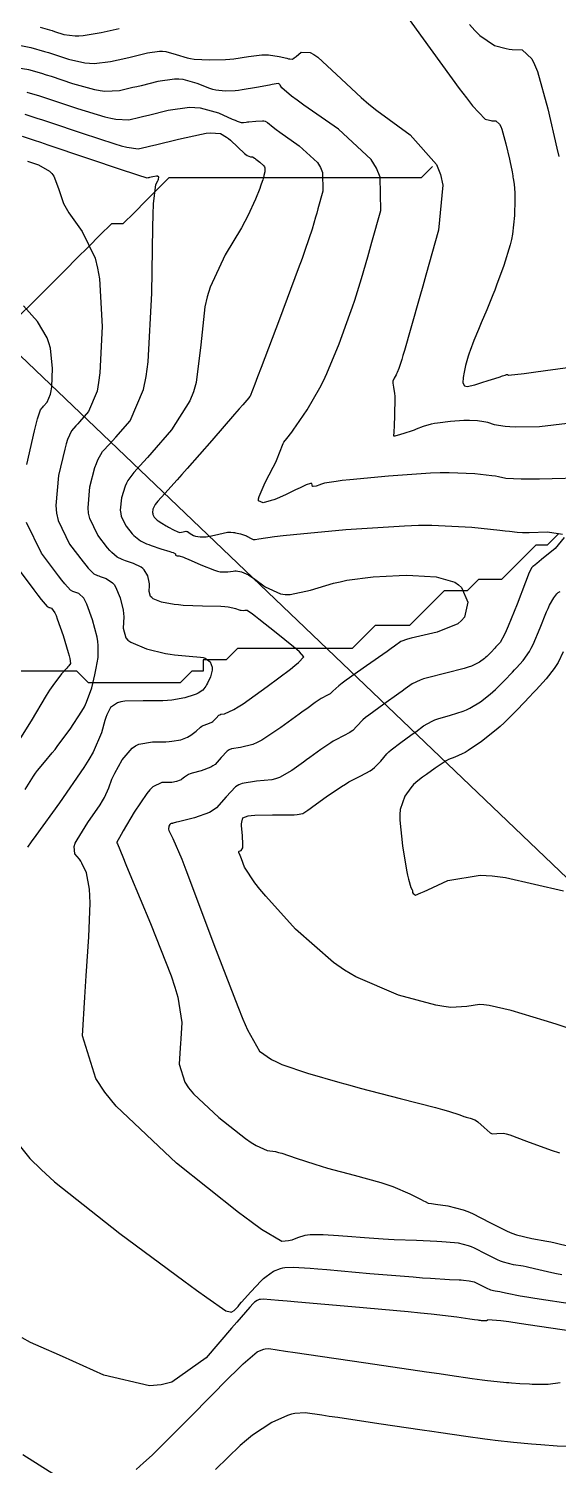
# Model space of a CAD drawing. Header units: metres. Extents: x 837475 to 838479, y 1189012 to 1191015.
# Drawn here: x 837900.8 to 837946.9, y 1190326.8 to 1190452 of the extents above; entities that cross this region are included whole.
import ezdxf

# ---------------------------------------------------------------- set-up
doc = ezdxf.new("R2010")
doc.units = ezdxf.units.M
doc.header["$LTSCALE"] = 0.3
for name, color, linetype in [('CORREDORVIA', 70, 'Continuous'), ('COTAS 10', 1, 'Continuous'), ('COTAS INT', 252, 'Continuous'), ('DRENAJE', 5, 'Continuous')]:
    doc.layers.add(name, color=color, linetype=linetype)

msp = doc.modelspace()

# ---------------------------------------------------------------- linework, layer by layer
at = {"layer": 'CORREDORVIA'}
msp.add_lwpolyline([(837910.67578, 1191000.96488), (838157.033, 1190996.193), (838237.174, 1190821.339), (838237.001, 1190602.875), (838240.0305, 1190437.1985), (838223.5365, 1190366.2715), (838212.196, 1190288.9195), (838227.642, 1189916.876), (838080.482, 1189451.8445), (837860.4834, 1189307.12351), (837593.19071, 1189234.39948), (837744.4868, 1189686.6093), (837750.277, 1189933.973), (837710.4905, 1190057.959), (837731.595, 1190134.414), (837885.383, 1190229.429), (837983.18356, 1190344.11971), (837817.55386, 1190502.18733), (837798.03286, 1190660.16958), (837963.57418, 1190795.98182)], close=True, dxfattribs=at)
at = {"layer": 'COTAS 10'}
for points in [[(837899.947, 1190450.577), (837900.957, 1190450.376), (837902.134, 1190450.036), (837902.484, 1190449.929), (837902.843, 1190449.816), (837904.228, 1190449.362), (837905.673, 1190449.03), (837906.07, 1190448.994), (837906.467, 1190448.983), (837907.891, 1190449.142), (837909.248, 1190449.453), (837909.602, 1190449.536), (837909.947, 1190449.618), (837911.115, 1190449.903), (837912.17, 1190450.052), (837912.444, 1190450.048), (837912.711, 1190450.025), (837913.607, 1190449.775), (837914.566, 1190449.47), (837914.873, 1190449.412), (837915.197, 1190449.364), (837916.515, 1190449.284), (837917.912, 1190449.325), (837918.286, 1190449.353), (837918.654, 1190449.388), (837919.936, 1190449.577), (837921.099, 1190449.723), (837921.393, 1190449.733), (837921.674, 1190449.728), (837922.586, 1190449.599), (837923.269, 1190449.428), (837923.406, 1190449.397), (837923.521, 1190449.374), (837923.747, 1190449.352), (837923.914, 1190449.461), (837923.991, 1190449.521), (837924.082, 1190449.595), (837924.52, 1190449.967), (837925.312, 1190449.947), (837925.625, 1190449.773), (837925.979, 1190449.526), (837927.597, 1190448.024), (837929.729, 1190446.012), (837930.407, 1190445.442), (837931.122, 1190444.868), (837934.022, 1190442.749), (837936.315, 1190440.169), (837936.648, 1190439.304), (837936.85, 1190438.373), (837936.487, 1190434.467), (837935.377, 1190430.522), (837935.107, 1190429.566), (837934.854, 1190428.67), (837934.078, 1190425.928), (837933.51, 1190423.957), (837933.388, 1190423.546), (837933.283, 1190423.194), (837933.031, 1190422.413), (837932.876, 1190422.041), (837932.831, 1190421.947), (837932.785, 1190421.857), (837932.615, 1190421.567), (837932.501, 1190421.286), (837932.49, 1190421.202), (837932.489, 1190421.116), (837932.562, 1190420.783), (837932.658, 1190420.214), (837932.671, 1190419.978), (837932.678, 1190419.709), (837932.656, 1190418.454), (837932.606, 1190417.261), (837932.595, 1190417.03), (837932.586, 1190416.843), (837932.565, 1190416.525), (837932.701, 1190416.541), (837932.792, 1190416.564), (837932.905, 1190416.595), (837933.504, 1190416.773), (837934.215, 1190417.005), (837934.399, 1190417.07), (837934.577, 1190417.134), (837935.175, 1190417.369), (837935.879, 1190417.58), (837936.124, 1190417.63), (837936.391, 1190417.677), (837937.537, 1190417.815), (837938.682, 1190417.895), (837938.948, 1190417.906), (837939.191, 1190417.911), (837939.888, 1190417.885), (837940.447, 1190417.794), (837940.604, 1190417.757), (837940.761, 1190417.716), (837941.338, 1190417.525), (837942.298, 1190417.363), (837942.698, 1190417.339), (837943.155, 1190417.324), (837945.289, 1190417.346), (837947.716, 1190417.637)], [(837900.679, 1190440.466), (837901.612, 1190440.152), (837902.575, 1190439.602), (837902.778, 1190439.392), (837902.954, 1190439.157), (837903.359, 1190438.098), (837903.814, 1190436.776), (837904.021, 1190436.375), (837904.263, 1190435.958), (837905.431, 1190434.327), (837906.549, 1190432.006), (837906.76, 1190431.155), (837906.929, 1190430.213), (837907.181, 1190426.059), (837906.983, 1190422.038), (837906.867, 1190421.18), (837906.725, 1190420.434), (837905.991, 1190418.662), (837905.211, 1190417.766), (837905.04, 1190417.572), (837904.888, 1190417.402), (837904.499, 1190416.98), (837904.165, 1190416.217), (837904.047, 1190415.831), (837903.917, 1190415.369), (837903.359, 1190413.07), (837903.125, 1190410.456), (837903.2, 1190409.795), (837903.336, 1190409.162), (837904.334, 1190407.104), (837905.505, 1190405.565), (837905.75, 1190405.258), (837905.962, 1190405.004), (837906.442, 1190404.52), (837906.766, 1190404.367), (837906.879, 1190404.322), (837907.002, 1190404.277), (837907.53, 1190404.102), (837908.076, 1190403.734), (837908.211, 1190403.567), (837908.338, 1190403.371), (837908.738, 1190402.427), (837908.993, 1190401.336), (837909.029, 1190401.047), (837909.05, 1190400.763), (837909.001, 1190399.788), (837909.225, 1190398.939), (837909.418, 1190398.736), (837909.669, 1190398.546), (837911.046, 1190397.973), (837912.681, 1190397.582), (837913.093, 1190397.506), (837913.487, 1190397.446), (837914.765, 1190397.345), (837915.753, 1190397.262), (837915.965, 1190397.212), (837916.15, 1190397.151), (837916.595, 1190396.831), (837916.76, 1190396.39), (837916.769, 1190396.252), (837916.762, 1190396.107), (837916.604, 1190395.528), (837916.341, 1190394.973), (837916.268, 1190394.843), (837916.195, 1190394.725), (837915.931, 1190394.384), (837915.533, 1190394.114), (837915.376, 1190394.04), (837915.199, 1190393.966), (837914.388, 1190393.7), (837913.254, 1190393.502), (837912.872, 1190393.47), (837912.462, 1190393.448), (837910.736, 1190393.454), (837909.135, 1190393.409), (837908.802, 1190393.355), (837908.518, 1190393.283), (837907.894, 1190392.874), (837907.586, 1190392.212), (837907.502, 1190391.981), (837907.418, 1190391.729), (837907.119, 1190390.646), (837906.377, 1190388.97), (837906.014, 1190388.345), (837905.582, 1190387.65), (837903.453, 1190384.556), (837901.387, 1190381.697), (837900.995, 1190381.149), (837900.68, 1190380.708)], [(837947.352, 1190397.714), (837946.901, 1190396.778), (837946.745, 1190396.522), (837946.576, 1190396.268), (837945.854, 1190395.365), (837944.98, 1190394.41), (837944.715, 1190394.123), (837944.441, 1190393.827), (837943.367, 1190392.679), (837942.193, 1190391.518), (837941.855, 1190391.213), (837941.511, 1190390.916), (837940.223, 1190389.907), (837939.062, 1190389.111), (837938.798, 1190388.95), (837938.559, 1190388.814), (837937.906, 1190388.535), (837937.343, 1190388.319), (837937.161, 1190388.223), (837936.968, 1190388.112), (837936.179, 1190387.578), (837935.425, 1190387.024), (837935.254, 1190386.899), (837935.1, 1190386.787), (837934.679, 1190386.486), (837934.313, 1190386.147), (837934.193, 1190386.011), (837934.065, 1190385.857), (837933.535, 1190385.148), (837933.149, 1190383.978), (837933.112, 1190383.533), (837933.106, 1190383.036), (837933.335, 1190380.804), (837933.708, 1190378.683), (837933.793, 1190378.256), (837933.869, 1190377.898), (837934.077, 1190377.184), (837934.193, 1190376.969), (837934.212, 1190376.925), (837934.225, 1190376.888), (837934.224, 1190376.814), (837934.209, 1190376.773), (837934.213, 1190376.758), (837934.221, 1190376.741), (837934.279, 1190376.665), (837934.36, 1190376.591), (837934.382, 1190376.575), (837934.403, 1190376.561), (837934.48, 1190376.525), (837934.957, 1190376.704), (837935.231, 1190376.824), (837935.566, 1190376.975), (837937.288, 1190377.778), (837940.125, 1190378.252), (837941.163, 1190378.197), (837942.31, 1190378.061), (837947.364, 1190376.893)], [(837898.697, 1190356.29), (837900.855, 1190353.555), (837901.854, 1190352.595), (837903.028, 1190351.548), (837908.721, 1190347.033), (837914.293, 1190342.906), (837915.392, 1190342.103), (837916.297, 1190341.447), (837917.962, 1190340.304), (837918.321, 1190340.194), (837918.404, 1190340.19), (837918.479, 1190340.196), (837918.69, 1190340.313), (837919.011, 1190340.681), (837919.155, 1190340.846), (837919.324, 1190341.038), (837920.134, 1190341.958), (837921.025, 1190342.902), (837921.245, 1190343.109), (837921.453, 1190343.292), (837922.109, 1190343.755), (837922.725, 1190343.996), (837922.908, 1190344.039), (837923.097, 1190344.072), (837923.823, 1190344.104), (837925.31, 1190343.999), (837925.979, 1190343.946), (837926.758, 1190343.882), (837930.502, 1190343.562), (837934.283, 1190343.243), (837935.087, 1190343.18), (837935.785, 1190343.128), (837937.428, 1190343.029), (837938.275, 1190342.995), (837938.471, 1190342.983), (837938.651, 1190342.971), (837939.16, 1190342.917), (837939.578, 1190342.813), (837939.7, 1190342.769), (837939.825, 1190342.717), (837940.767, 1190342.233), (837940.891, 1190342.182), (837941.012, 1190342.138), (837941.428, 1190342.037), (837941.829, 1190341.971), (837941.941, 1190341.948), (837942.053, 1190341.924), (837942.462, 1190341.823), (837943.613, 1190341.609), (837944.193, 1190341.513), (837944.887, 1190341.402), (837948.336, 1190340.871)]]:
    msp.add_lwpolyline(points, dxfattribs=at)
at = {"layer": 'COTAS INT'}
for points in [[(837932.048, 1190455.447), (837935.135, 1190451.138), (837938.281, 1190446.809), (837938.918, 1190445.971), (837939.452, 1190445.29), (837940.536, 1190444.133), (837940.936, 1190444.027), (837941.04, 1190444.008), (837941.141, 1190443.994), (837941.48, 1190443.981), (837941.81, 1190443.684), (837941.905, 1190443.49), (837942.001, 1190443.248), (837942.361, 1190441.971), (837942.669, 1190440.63), (837942.732, 1190440.348), (837942.785, 1190440.103), (837942.897, 1190439.542), (837942.954, 1190439.186), (837942.973, 1190439.071), (837942.992, 1190438.95), (837943.073, 1190438.454), (837943.132, 1190437.709), (837943.138, 1190437.431), (837943.139, 1190437.121), (837943.108, 1190435.745), (837942.929, 1190434.113), (837942.837, 1190433.642), (837942.728, 1190433.164), (837942.183, 1190431.371), (837941.55, 1190429.657), (837941.385, 1190429.229), (837941.225, 1190428.82), (837940.687, 1190427.512), (837940.207, 1190426.387), (837940.084, 1190426.094), (837939.965, 1190425.809), (837939.571, 1190424.849), (837939.237, 1190423.963), (837939.156, 1190423.725), (837939.079, 1190423.49), (837938.844, 1190422.669), (837938.681, 1190421.948), (837938.651, 1190421.776), (837938.626, 1190421.617), (837938.591, 1190421.143), (837938.758, 1190420.878), (837938.862, 1190420.851), (837938.99, 1190420.843), (837939.658, 1190420.983), (837940.43, 1190421.232), (837940.623, 1190421.294), (837940.808, 1190421.353), (837941.399, 1190421.541), (837941.858, 1190421.689), (837941.96, 1190421.722), (837942.049, 1190421.752), (837942.28, 1190421.835), (837942.42, 1190421.873), (837942.454, 1190421.875), (837942.484, 1190421.873), (837942.575, 1190421.835), (837943.94, 1190421.971), (837944.774, 1190422.079), (837945.806, 1190422.217), (837951.182, 1190422.967)], [(837901.766, 1190452.145), (837902.584, 1190451.911), (837902.808, 1190451.844), (837903.031, 1190451.775), (837903.828, 1190451.516), (837904.809, 1190451.379), (837905.148, 1190451.387), (837905.516, 1190451.415), (837907.089, 1190451.681), (837908.642, 1190452.033)], [(837939.175, 1190452.37), (837939.643, 1190451.855), (837940.077, 1190451.422), (837941.367, 1190450.541), (837942.387, 1190450.27), (837942.652, 1190450.222), (837942.909, 1190450.186), (837943.774, 1190450.153), (837944.615, 1190449.394), (837944.857, 1190448.9), (837945.103, 1190448.283), (837946.023, 1190445.027), (837946.807, 1190441.607), (837946.968, 1190440.886)], [(837949.732, 1190412.886), (837945.282, 1190412.769), (837944.404, 1190412.758), (837943.679, 1190412.756), (837942.337, 1190412.826), (837941.715, 1190412.969), (837941.445, 1190413.012), (837941.131, 1190413.057), (837939.643, 1190413.237), (837937.415, 1190413.318), (837936.635, 1190413.303), (837935.784, 1190413.27), (837932.124, 1190413.013), (837928.762, 1190412.699), (837928.1, 1190412.63), (837927.553, 1190412.569), (837926.549, 1190412.414), (837926.287, 1190412.312), (837926.209, 1190412.283), (837926.128, 1190412.255), (837925.816, 1190412.153), (837925.565, 1190412.109), (837925.522, 1190412.116), (837925.491, 1190412.133), (837925.476, 1190412.263), (837925.435, 1190412.376), (837925.387, 1190412.38), (837925.323, 1190412.373), (837924.963, 1190412.252), (837924.413, 1190412.007), (837924.23, 1190411.922), (837924.033, 1190411.83), (837923.213, 1190411.434), (837922.352, 1190411.049), (837922.129, 1190410.964), (837921.913, 1190410.887), (837921.191, 1190410.69), (837920.808, 1190410.877), (837920.807, 1190411.044), (837920.85, 1190411.261), (837921.385, 1190412.46), (837922.088, 1190413.805), (837922.237, 1190414.115), (837922.368, 1190414.397), (837922.675, 1190415.187), (837922.875, 1190415.732), (837922.937, 1190415.859), (837923.002, 1190415.975), (837923.26, 1190416.31), (837923.702, 1190416.855), (837923.882, 1190417.105), (837924.088, 1190417.396), (837925.041, 1190418.805), (837926.147, 1190420.713), (837926.45, 1190421.319), (837926.75, 1190421.959), (837927.823, 1190424.552), (837928.768, 1190427.135), (837928.988, 1190427.768), (837929.191, 1190428.366), (837929.772, 1190430.232), (837930.312, 1190432.135), (837930.487, 1190432.757), (837930.674, 1190433.42), (837931.445, 1190436.159), (837931.397, 1190439.076), (837931.068, 1190439.851), (837930.602, 1190440.613), (837927.779, 1190443.246), (837924.759, 1190445.347), (837924.17, 1190445.774), (837923.686, 1190446.133), (837922.831, 1190446.867), (837922.686, 1190447.102), (837922.651, 1190447.147), (837922.617, 1190447.182), (837922.515, 1190447.232), (837922.172, 1190447.174), (837921.987, 1190447.14), (837921.763, 1190447.099), (837920.627, 1190446.885), (837919.363, 1190446.674), (837919.057, 1190446.634), (837918.771, 1190446.602), (837917.899, 1190446.553), (837917.071, 1190446.658), (837916.812, 1190446.723), (837916.541, 1190446.804), (837915.456, 1190447.224), (837914.218, 1190447.568), (837913.851, 1190447.601), (837913.472, 1190447.607), (837912.013, 1190447.401), (837910.573, 1190447.045), (837910.207, 1190446.957), (837909.853, 1190446.872), (837908.693, 1190446.604), (837907.418, 1190446.55), (837906.993, 1190446.602), (837906.536, 1190446.681), (837904.628, 1190447.208), (837902.752, 1190447.831), (837902.317, 1190447.97), (837901.917, 1190448.096), (837900.778, 1190448.435), (837899.844, 1190448.557)], [(837900.599, 1190446.493), (837901.701, 1190446.157), (837902.15, 1190446.012), (837902.661, 1190445.845), (837905.028, 1190445.054), (837907.4, 1190444.333), (837907.915, 1190444.209), (837908.369, 1190444.118), (837909.494, 1190444.065), (837910.459, 1190444.292), (837910.811, 1190444.377), (837911.2, 1190444.473), (837912.912, 1190444.898), (837914.773, 1190445.161), (837915.257, 1190445.154), (837915.726, 1190445.112), (837917.306, 1190444.673), (837918.515, 1190444.137), (837918.751, 1190444.035), (837918.944, 1190443.953), (837919.282, 1190443.822), (837919.351, 1190443.826), (837919.373, 1190443.828), (837919.397, 1190443.832), (837919.496, 1190443.848), (837919.724, 1190443.878), (837919.83, 1190443.89), (837919.954, 1190443.903), (837920.553, 1190443.963), (837921.148, 1190443.987), (837921.269, 1190443.978), (837921.372, 1190443.961), (837921.584, 1190443.842), (837922.062, 1190443.431), (837922.333, 1190443.23), (837922.663, 1190442.992), (837924.352, 1190441.816), (837925.932, 1190440.343), (837926.192, 1190439.917), (837926.376, 1190439.483), (837926.403, 1190437.851), (837925.972, 1190436.319), (837925.867, 1190435.948), (837925.769, 1190435.6), (837925.467, 1190434.535), (837924.872, 1190432.776), (837924.588, 1190431.99), (837924.254, 1190431.075), (837922.616, 1190426.691), (837921.025, 1190422.481), (837920.72, 1190421.675), (837920.474, 1190421.026), (837920.074, 1190419.982), (837920.047, 1190419.948), (837920.035, 1190419.936), (837920.022, 1190419.922), (837919.959, 1190419.859), (837919.417, 1190419.243), (837919.101, 1190418.88), (837918.714, 1190418.434), (837916.717, 1190416.127), (837914.592, 1190413.686), (837914.122, 1190413.156), (837913.705, 1190412.688), (837912.63, 1190411.523), (837912.023, 1190410.853), (837911.901, 1190410.697), (837911.799, 1190410.554), (837911.596, 1190410.145), (837911.568, 1190409.841), (837911.577, 1190409.764), (837911.593, 1190409.69), (837911.709, 1190409.451), (837911.91, 1190409.236), (837911.979, 1190409.177), (837912.054, 1190409.119), (837912.375, 1190408.914), (837912.747, 1190408.702), (837912.855, 1190408.641), (837912.964, 1190408.578), (837913.376, 1190408.338), (837913.767, 1190408.16), (837913.862, 1190408.136), (837913.952, 1190408.123), (837914.234, 1190408.166), (837914.477, 1190408.215), (837914.544, 1190408.205), (837914.61, 1190408.186), (837914.846, 1190408.033), (837915.123, 1190407.854), (837915.215, 1190407.818), (837915.313, 1190407.787), (837915.726, 1190407.727), (837916.233, 1190407.744), (837916.391, 1190407.764), (837916.557, 1190407.79), (837917.222, 1190407.934), (837917.834, 1190408.081), (837917.967, 1190408.107), (837918.084, 1190408.128), (837918.375, 1190408.153), (837918.62, 1190408.119), (837918.707, 1190408.102), (837918.804, 1190408.081), (837919.225, 1190407.982), (837919.65, 1190407.852), (837919.75, 1190407.813), (837919.841, 1190407.773), (837920.103, 1190407.615), (837920.34, 1190407.506), (837920.414, 1190407.497), (837920.493, 1190407.495), (837920.812, 1190407.565), (837922.189, 1190407.764), (837922.935, 1190407.845), (837923.839, 1190407.937), (837928.421, 1190408.363), (837933.52, 1190408.701), (837934.749, 1190408.738), (837935.9, 1190408.75), (837939.397, 1190408.588), (837941.816, 1190408.321), (837942.286, 1190408.267), (837942.67, 1190408.221), (837943.336, 1190408.127), (837943.804, 1190408.108), (837944.064, 1190408.11), (837944.38, 1190408.115), (837945.989, 1190408.16), (837947.293, 1190407.977)], [(837900.42, 1190444.552), (837901.484, 1190444.218), (837901.983, 1190444.054), (837902.57, 1190443.86), (837905.428, 1190442.9), (837908.264, 1190441.984), (837908.838, 1190441.816), (837909.32, 1190441.686), (837910.296, 1190441.527), (837911.065, 1190441.712), (837911.416, 1190441.798), (837911.827, 1190441.9), (837913.811, 1190442.395), (837915.818, 1190442.83), (837916.244, 1190442.894), (837916.614, 1190442.933), (837917.481, 1190442.87), (837918.017, 1190442.555), (837918.178, 1190442.435), (837918.345, 1190442.301), (837918.991, 1190441.701), (837919.575, 1190441.148), (837919.701, 1190441.044), (837919.813, 1190440.961), (837920.088, 1190440.84), (837920.233, 1190440.847), (837920.262, 1190440.845), (837920.287, 1190440.842), (837920.337, 1190440.817), (837920.438, 1190440.729), (837920.496, 1190440.687), (837920.566, 1190440.636), (837920.925, 1190440.386), (837921.261, 1190440.073), (837921.316, 1190439.982), (837921.356, 1190439.89), (837921.361, 1190439.543), (837921.27, 1190439.217), (837921.247, 1190439.139), (837921.226, 1190439.065), (837921.162, 1190438.838), (837921.034, 1190438.46), (837920.973, 1190438.29), (837920.901, 1190438.093), (837920.546, 1190437.144), (837919.881, 1190435.712), (837919.613, 1190435.21), (837919.308, 1190434.662), (837917.904, 1190432.301), (837916.58, 1190429.48), (837916.326, 1190428.641), (837916.121, 1190427.778), (837915.784, 1190424.453), (837915.377, 1190421.196), (837915.128, 1190420.376), (837914.819, 1190419.59), (837913.209, 1190417.049), (837911.489, 1190415.075), (837911.112, 1190414.647), (837910.776, 1190414.271), (837909.92, 1190413.342), (837909.404, 1190412.641), (837909.283, 1190412.409), (837909.172, 1190412.159), (837908.85, 1190411.12), (837908.754, 1190410.046), (837908.785, 1190409.774), (837908.841, 1190409.514), (837909.25, 1190408.669), (837909.793, 1190408.001), (837909.933, 1190407.854), (837910.069, 1190407.722), (837910.52, 1190407.38), (837911.048, 1190407.131), (837911.233, 1190407.058), (837911.433, 1190406.983), (837912.296, 1190406.698), (837913.078, 1190406.451), (837913.228, 1190406.4), (837913.35, 1190406.357), (837913.55, 1190406.266), (837913.559, 1190406.227), (837913.56, 1190406.216), (837913.561, 1190406.206), (837913.559, 1190406.171), (837913.567, 1190406.14), (837913.574, 1190406.133), (837913.583, 1190406.126), (837913.633, 1190406.105), (837913.71, 1190406.091), (837913.736, 1190406.088), (837913.764, 1190406.086), (837913.883, 1190406.082), (837914.254, 1190405.96), (837914.441, 1190405.884), (837914.665, 1190405.789), (837915.778, 1190405.293), (837916.959, 1190404.822), (837917.226, 1190404.744), (837917.467, 1190404.688), (837918.118, 1190404.673), (837918.594, 1190404.756), (837918.725, 1190404.762), (837918.854, 1190404.761), (837919.318, 1190404.694), (837919.915, 1190404.42), (837920.129, 1190404.288), (837920.365, 1190404.132), (837921.391, 1190403.367), (837922.702, 1190402.763), (837923.117, 1190402.708), (837923.554, 1190402.702), (837925.322, 1190403.086), (837927.324, 1190403.693), (837927.909, 1190403.826), (837928.508, 1190403.945), (837930.78, 1190404.251), (837933.059, 1190404.378), (837933.662, 1190404.384), (837934.253, 1190404.378), (837936.284, 1190404.25), (837937.893, 1190403.784), (837938.217, 1190403.565), (837938.49, 1190403.307), (837939.036, 1190402.05), (837938.749, 1190400.73), (837938.497, 1190400.432), (837938.169, 1190400.164), (837936.359, 1190399.441), (837934.477, 1190398.99), (837934.103, 1190398.893), (837933.793, 1190398.809), (837933.208, 1190398.605), (837932.648, 1190398.207), (837932.354, 1190398), (837932, 1190397.751), (837930.22, 1190396.5), (837928.445, 1190395.234), (837928.094, 1190394.976), (837927.804, 1190394.757), (837927.266, 1190394.297), (837927.094, 1190394.111), (837927.035, 1190394.065), (837926.972, 1190394.02), (837926.704, 1190393.877), (837926.373, 1190393.709), (837926.27, 1190393.649), (837926.162, 1190393.583), (837925.734, 1190393.293), (837924.997, 1190392.76), (837924.696, 1190392.54), (837924.352, 1190392.288), (837922.756, 1190391.12), (837921.078, 1190390.018), (837920.682, 1190389.809), (837920.315, 1190389.642), (837919.237, 1190389.384), (837918.44, 1190389.258), (837918.25, 1190389.174), (837918.073, 1190389.068), (837917.544, 1190388.508), (837917.008, 1190387.903), (837916.826, 1190387.77), (837916.63, 1190387.651), (837915.801, 1190387.344), (837915.018, 1190387.132), (837914.85, 1190387.073), (837914.704, 1190387.014), (837914.354, 1190386.799), (837914.119, 1190386.607), (837914.046, 1190386.563), (837913.969, 1190386.522), (837913.659, 1190386.404), (837913.258, 1190386.334), (837913.123, 1190386.323), (837912.978, 1190386.315), (837912.367, 1190386.317), (837911.587, 1190385.939), (837911.335, 1190385.692), (837911.067, 1190385.383), (837909.968, 1190383.751), (837909.003, 1190382.112), (837908.819, 1190381.799), (837908.671, 1190381.547), (837908.439, 1190381.143), (837908.45, 1190381.116), (837908.455, 1190381.102), (837908.462, 1190381.084), (837908.496, 1190380.994), (837908.966, 1190379.862), (837909.248, 1190379.187), (837909.595, 1190378.356), (837911.398, 1190374.051), (837913.173, 1190369.486), (837913.503, 1190368.492), (837913.762, 1190367.614), (837914.116, 1190365.415), (837914.018, 1190363.985), (837913.993, 1190363.592), (837913.97, 1190363.199), (837913.893, 1190361.79), (837914.378, 1190360.222), (837914.708, 1190359.729), (837915.123, 1190359.211), (837917.332, 1190357.128), (837919.663, 1190355.32), (837920.155, 1190354.975), (837920.581, 1190354.699), (837921.566, 1190354.264), (837922.287, 1190354.167), (837922.546, 1190354.104), (837922.831, 1190354.025), (837924.075, 1190353.607), (837925.712, 1190353.063), (837926.244, 1190352.903), (837926.811, 1190352.74), (837929.144, 1190352.12), (837931.443, 1190351.478), (837931.987, 1190351.301), (837932.492, 1190351.125), (837933.985, 1190350.491), (837934.982, 1190349.983), (837935.174, 1190349.886), (837935.331, 1190349.808), (837935.594, 1190349.684), (837935.869, 1190349.646), (837936.033, 1190349.622), (837936.235, 1190349.592), (837937.284, 1190349.437), (837938.636, 1190349.1), (837939.03, 1190348.956), (837939.433, 1190348.789), (837940.958, 1190348.005), (837942.481, 1190347.224), (837942.882, 1190347.059), (837943.275, 1190346.917), (837944.62, 1190346.591), (837945.916, 1190346.374), (837946.278, 1190346.302), (837946.641, 1190346.224), (837947.963, 1190345.897)], [(837947.228, 1190343.44), (837946.772, 1190343.522), (837946.358, 1190343.601), (837945.212, 1190343.86), (837944.347, 1190344.074), (837944.109, 1190344.125), (837943.872, 1190344.173), (837943.024, 1190344.314), (837942.144, 1190344.528), (837941.887, 1190344.621), (837941.624, 1190344.729), (837940.627, 1190345.24), (837939.629, 1190345.753), (837939.365, 1190345.862), (837939.107, 1190345.956), (837938.222, 1190346.177), (837937.143, 1190346.29), (837936.763, 1190346.317), (837936.348, 1190346.342), (837934.555, 1190346.414), (837932.629, 1190346.487), (837932.13, 1190346.513), (837931.646, 1190346.541), (837930.02, 1190346.659), (837928.54, 1190346.778), (837928.147, 1190346.806), (837927.762, 1190346.831), (837926.432, 1190346.905), (837925.311, 1190346.904), (837925.057, 1190346.883), (837924.828, 1190346.852), (837924.203, 1190346.665), (837923.71, 1190346.465), (837923.563, 1190346.426), (837923.412, 1190346.395), (837922.829, 1190346.34), (837921.049, 1190347.382), (837920.144, 1190348.042), (837919.059, 1190348.862), (837913.652, 1190353.165), (837908.397, 1190358.123), (837907.409, 1190359.356), (837906.623, 1190360.529), (837905.469, 1190364.259), (837905.652, 1190367.611), (837905.708, 1190368.545), (837905.767, 1190369.482), (837905.999, 1190372.884), (837906.121, 1190375.819), (837906.11, 1190376.46), (837906.08, 1190377.027), (837905.81, 1190378.457), (837905.415, 1190379.287), (837905.305, 1190379.477), (837905.196, 1190379.649), (837904.801, 1190380.124), (837904.735, 1190380.759), (837904.833, 1190381.033), (837904.981, 1190381.348), (837905.934, 1190382.839), (837906.993, 1190384.379), (837907.208, 1190384.724), (837907.389, 1190385.036), (837907.758, 1190385.869), (837908.026, 1190386.61), (837908.143, 1190386.863), (837908.278, 1190387.136), (837908.921, 1190388.295), (837909.789, 1190389.327), (837910.066, 1190389.519), (837910.359, 1190389.671), (837911.552, 1190389.886), (837912.72, 1190389.882), (837912.998, 1190389.896), (837913.256, 1190389.918), (837914.023, 1190390.052), (837914.616, 1190390.277), (837914.764, 1190390.355), (837914.904, 1190390.441), (837915.353, 1190390.808), (837915.754, 1190391.157), (837915.865, 1190391.232), (837915.975, 1190391.297), (837916.372, 1190391.45), (837916.727, 1190391.582), (837916.811, 1190391.633), (837916.889, 1190391.69), (837917.119, 1190391.949), (837917.345, 1190392.189), (837917.421, 1190392.235), (837917.503, 1190392.271), (837917.845, 1190392.325), (837918.645, 1190392.683), (837919.015, 1190392.912), (837919.45, 1190393.196), (837921.56, 1190394.688), (837923.589, 1190396.215), (837923.974, 1190396.521), (837924.282, 1190396.777), (837924.755, 1190397.28), (837924.368, 1190397.708), (837924.134, 1190397.917), (837923.846, 1190398.164), (837922.346, 1190399.383), (837920.827, 1190400.574), (837920.526, 1190400.804), (837920.277, 1190400.99), (837919.81, 1190401.305), (837919.682, 1190401.323), (837919.645, 1190401.324), (837919.609, 1190401.322), (837919.477, 1190401.299), (837919.296, 1190401.303), (837919.229, 1190401.319), (837919.155, 1190401.341), (837918.826, 1190401.471), (837918.152, 1190401.611), (837917.86, 1190401.639), (837917.523, 1190401.662), (837915.922, 1190401.704), (837914.217, 1190401.762), (837913.814, 1190401.795), (837913.44, 1190401.835), (837912.34, 1190402.039), (837911.626, 1190402.336), (837911.496, 1190402.434), (837911.396, 1190402.54), (837911.28, 1190402.98), (837911.306, 1190403.485), (837911.295, 1190403.631), (837911.276, 1190403.781), (837911.144, 1190404.347), (837910.844, 1190404.864), (837910.719, 1190404.983), (837910.577, 1190405.092), (837909.913, 1190405.4), (837909.218, 1190405.63), (837909.056, 1190405.69), (837908.907, 1190405.749), (837908.481, 1190405.95), (837908.015, 1190406.363), (837907.842, 1190406.556), (837907.649, 1190406.783), (837906.792, 1190407.886), (837906.089, 1190409.338), (837905.993, 1190409.785), (837905.939, 1190410.251), (837906.105, 1190412.095), (837906.545, 1190413.764), (837906.665, 1190414.12), (837906.784, 1190414.429), (837907.209, 1190415.161), (837907.832, 1190415.836), (837908.076, 1190416.11), (837908.35, 1190416.421), (837909.6, 1190417.856), (837910.775, 1190420.582), (837911.002, 1190421.707), (837911.187, 1190422.993), (837911.503, 1190428.973), (837911.579, 1190434.697), (837911.614, 1190435.822), (837911.654, 1190436.746), (837911.846, 1190438.421), (837912.024, 1190438.746), (837912.056, 1190438.819), (837912.079, 1190438.885), (837912.099, 1190439.062), (837912.003, 1190439.149), (837911.954, 1190439.158), (837911.894, 1190439.16), (837911.598, 1190439.113), (837911.302, 1190439.039), (837911.243, 1190439.024), (837911.194, 1190439.012), (837911.098, 1190438.988), (837910.271, 1190439.254), (837909.76, 1190439.423), (837909.128, 1190439.635), (837902.479, 1190441.874), (837901.816, 1190442.096), (837901.267, 1190442.279), (837900.241, 1190442.611)], [(837900.614, 1190414.045), (837901.29, 1190416.975), (837901.428, 1190417.543), (837901.545, 1190418.005), (837901.789, 1190418.799), (837901.943, 1190418.967), (837902.004, 1190419.035), (837902.072, 1190419.112), (837902.382, 1190419.468), (837902.674, 1190420.172), (837902.73, 1190420.469), (837902.776, 1190420.81), (837902.855, 1190422.409), (837902.657, 1190424.182), (837902.529, 1190424.632), (837902.369, 1190425.065), (837901.523, 1190426.484), (837900.319, 1190427.86)], [(837900.476, 1190385.731), (837901.177, 1190386.868), (837901.359, 1190387.137), (837901.537, 1190387.385), (837902.138, 1190388.115), (837902.829, 1190388.919), (837903.063, 1190389.214), (837903.317, 1190389.541), (837904.388, 1190390.982), (837905.404, 1190392.536), (837905.623, 1190392.934), (837905.814, 1190393.318), (837906.277, 1190394.585), (837906.534, 1190395.706), (837906.596, 1190395.997), (837906.652, 1190396.279), (837906.821, 1190397.229), (837906.832, 1190398.276), (837906.789, 1190398.62), (837906.726, 1190398.987), (837906.333, 1190400.508), (837905.833, 1190401.878), (837905.703, 1190402.15), (837905.576, 1190402.376), (837905.147, 1190402.804), (837904.786, 1190402.923), (837904.702, 1190402.955), (837904.625, 1190402.985), (837904.404, 1190403.089), (837903.909, 1190403.645), (837903.659, 1190403.961), (837903.36, 1190404.346), (837901.875, 1190406.322), (837900.584, 1190408.986)], [(837947.436, 1190407.664), (837946.651, 1190406.716), (837945.473, 1190405.755), (837945.245, 1190405.571), (837945.06, 1190405.423), (837944.747, 1190405.186), (837944.702, 1190405.158), (837944.686, 1190405.143), (837944.668, 1190405.123), (837944.588, 1190405.024), (837944.338, 1190404.467), (837944.213, 1190404.159), (837944.064, 1190403.785), (837943.324, 1190401.881), (837942.552, 1190399.945), (837942.383, 1190399.551), (837942.233, 1190399.219), (837941.851, 1190398.534), (837941.575, 1190398.232), (837941.491, 1190398.142), (837941.404, 1190398.048), (837941.065, 1190397.685), (837940.693, 1190397.318), (837940.586, 1190397.221), (837940.478, 1190397.127), (837940.07, 1190396.808), (837939.363, 1190396.478), (837939.066, 1190396.378), (837938.724, 1190396.273), (837937.122, 1190395.863), (837935.524, 1190395.454), (837935.184, 1190395.351), (837934.89, 1190395.252), (837934.199, 1190394.93), (837933.574, 1190394.479), (837933.321, 1190394.3), (837933.033, 1190394.096), (837931.706, 1190393.162), (837930.401, 1190392.205), (837930.127, 1190391.987), (837929.891, 1190391.79), (837929.355, 1190391.247), (837929.004, 1190390.867), (837928.884, 1190390.771), (837928.754, 1190390.68), (837928.205, 1190390.388), (837927.527, 1190390.044), (837927.317, 1190389.92), (837927.097, 1190389.785), (837926.219, 1190389.192), (837925.261, 1190388.503), (837924.991, 1190388.307), (837924.717, 1190388.109), (837923.71, 1190387.374), (837922.616, 1190386.775), (837922.287, 1190386.662), (837921.948, 1190386.573), (837920.63, 1190386.444), (837919.377, 1190386.246), (837919.078, 1190386.113), (837918.8, 1190385.947), (837917.969, 1190385.067), (837917.126, 1190384.117), (837916.841, 1190383.907), (837916.532, 1190383.72), (837915.23, 1190383.238), (837914.06, 1190382.968), (837913.835, 1190382.915), (837913.654, 1190382.871), (837913.355, 1190382.791), (837913.335, 1190382.774), (837913.328, 1190382.77), (837913.321, 1190382.767), (837913.295, 1190382.757), (837913.26, 1190382.75), (837913.248, 1190382.749), (837913.183, 1190382.749), (837913.115, 1190382.716), (837913.093, 1190382.695), (837913.07, 1190382.668), (837912.974, 1190382.526), (837912.965, 1190382.255), (837912.995, 1190382.146), (837913.04, 1190382.022), (837913.324, 1190381.454), (837914.102, 1190379.636), (837914.46, 1190378.725), (837914.879, 1190377.635), (837916.903, 1190372.227), (837918.987, 1190366.807), (837919.443, 1190365.711), (837919.847, 1190364.79), (837920.869, 1190362.924), (837921.927, 1190362.189), (837922.354, 1190361.982), (837922.838, 1190361.772), (837925.068, 1190361.001), (837927.894, 1190360.187), (837928.754, 1190359.951), (837929.647, 1190359.71), (837933.153, 1190358.802), (837936.217, 1190358.013), (837936.831, 1190357.847), (837937.343, 1190357.704), (837938.35, 1190357.379), (837938.697, 1190357.227), (837938.794, 1190357.193), (837938.892, 1190357.164), (837939.249, 1190357.088), (837939.653, 1190356.93), (837939.781, 1190356.848), (837939.915, 1190356.75), (837940.458, 1190356.259), (837940.985, 1190355.817), (837941.109, 1190355.751), (837941.225, 1190355.708), (837941.566, 1190355.755), (837942.134, 1190355.778), (837942.392, 1190355.719), (837942.695, 1190355.634), (837944.157, 1190355.091), (837946.301, 1190354.298), (837947.034, 1190354.054)], [(837899.417, 1190405.539), (837901.216, 1190403.128), (837901.567, 1190402.663), (837901.855, 1190402.287), (837902.365, 1190401.659), (837902.484, 1190401.603), (837902.525, 1190401.587), (837902.57, 1190401.57), (837902.764, 1190401.506), (837903.049, 1190401.1), (837903.152, 1190400.868), (837903.265, 1190400.583), (837903.76, 1190399.124), (837904.203, 1190397.657), (837904.284, 1190397.368), (837904.346, 1190397.131), (837904.42, 1190396.696), (837904.269, 1190396.494), (837904.191, 1190396.402), (837904.096, 1190396.296), (837903.622, 1190395.785), (837902.863, 1190394.788), (837902.589, 1190394.375), (837902.288, 1190393.902), (837900.971, 1190391.702), (837899.607, 1190389.517)], [(837947.863, 1190364.899), (837946.727, 1190365.26), (837945.694, 1190365.585), (837942.818, 1190366.465), (837940.884, 1190366.912), (837940.445, 1190366.964), (837940.048, 1190366.986), (837938.962, 1190366.804), (837937.552, 1190366.722), (837936.951, 1190366.807), (837936.258, 1190366.937), (837932.993, 1190367.796), (837929.269, 1190369.385), (837928.286, 1190369.977), (837927.325, 1190370.634), (837924.031, 1190373.555), (837921.428, 1190376.421), (837920.904, 1190377.044), (837920.464, 1190377.593), (837919.584, 1190378.957), (837919.311, 1190379.686), (837919.253, 1190379.834), (837919.204, 1190379.959), (837919.092, 1190380.217), (837919.083, 1190380.311), (837919.099, 1190380.333), (837919.123, 1190380.353), (837919.277, 1190380.411), (837919.419, 1190380.639), (837919.436, 1190380.767), (837919.444, 1190380.922), (837919.39, 1190381.718), (837919.324, 1190382.548), (837919.324, 1190382.726), (837919.331, 1190382.881), (837919.423, 1190383.254), (837919.908, 1190383.429), (837920.164, 1190383.46), (837920.472, 1190383.483), (837922.023, 1190383.503), (837923.581, 1190383.504), (837923.893, 1190383.515), (837924.154, 1190383.531), (837924.664, 1190383.628), (837925.083, 1190383.93), (837925.286, 1190384.075), (837925.526, 1190384.247), (837926.705, 1190385.09), (837928.031, 1190385.986), (837928.364, 1190386.192), (837928.682, 1190386.378), (837929.706, 1190386.898), (837930.536, 1190387.34), (837930.732, 1190387.478), (837930.913, 1190387.622), (837931.445, 1190388.197), (837931.978, 1190388.823), (837932.16, 1190388.999), (837932.357, 1190389.176), (837933.193, 1190389.824), (837934.066, 1190390.441), (837934.287, 1190390.599), (837934.499, 1190390.752), (837935.189, 1190391.254), (837935.929, 1190391.682), (837936.173, 1190391.787), (837936.433, 1190391.887), (837937.514, 1190392.199), (837938.642, 1190392.544), (837938.932, 1190392.664), (837939.213, 1190392.795), (837940.147, 1190393.357), (837940.994, 1190394.022), (837941.221, 1190394.217), (837941.443, 1190394.418), (837942.216, 1190395.182), (837942.923, 1190395.938), (837943.103, 1190396.132), (837943.278, 1190396.321), (837943.853, 1190396.949), (837944.404, 1190397.744), (837944.564, 1190398.037), (837944.727, 1190398.361), (837945.338, 1190399.797), (837945.905, 1190401.199), (837946.04, 1190401.502), (837946.165, 1190401.768), (837946.535, 1190402.42), (837946.804, 1190402.754), (837946.865, 1190402.819), (837946.92, 1190402.872), (837947.071, 1190402.964)], [(837948.043, 1190338.534), (837943.498, 1190339.204), (837942.626, 1190339.325), (837941.923, 1190339.418), (837940.779, 1190339.521), (837940.718, 1190339.457), (837940.697, 1190339.444), (837940.673, 1190339.435), (837940.573, 1190339.42), (837940.469, 1190339.421), (837940.443, 1190339.422), (837940.418, 1190339.423), (837940.341, 1190339.427), (837940.269, 1190339.432), (837940.249, 1190339.434), (837940.228, 1190339.435), (837940.151, 1190339.443), (837940.071, 1190339.451), (837940.049, 1190339.454), (837940.026, 1190339.457), (837939.944, 1190339.468), (837939.607, 1190339.518), (837939.202, 1190339.577), (837938.077, 1190339.742), (837935.833, 1190340.003), (837934.907, 1190340.097), (837933.848, 1190340.199), (837928.919, 1190340.644), (837924.213, 1190341.052), (837923.294, 1190341.131), (837922.542, 1190341.195), (837921.213, 1190341.303), (837920.983, 1190341.292), (837920.923, 1190341.282), (837920.865, 1190341.268), (837920.67, 1190341.192), (837920.461, 1190341.045), (837920.395, 1190340.987), (837920.325, 1190340.921), (837920.042, 1190340.622), (837919.272, 1190339.733), (837918.895, 1190339.295), (837918.447, 1190338.775), (837916.236, 1190336.207), (837913.243, 1190334.085), (837912.302, 1190333.845), (837911.311, 1190333.757), (837907.327, 1190334.698), (837903.726, 1190336.306), (837902.977, 1190336.639), (837902.335, 1190336.923), (837900.916, 1190337.542), (837900.195, 1190337.943)], [(837910.134, 1190326.47), (837910.781, 1190327.04), (837911.517, 1190327.722), (837914.917, 1190331.108), (837918.223, 1190334.466), (837918.899, 1190335.131), (837919.473, 1190335.681), (837920.681, 1190336.709), (837921.161, 1190336.924), (837921.275, 1190336.961), (837921.381, 1190336.989), (837921.697, 1190337.008), (837923.154, 1190336.791), (837923.98, 1190336.669), (837924.99, 1190336.521), (837930.16, 1190335.763), (837935.451, 1190334.987), (837936.536, 1190334.828), (837937.457, 1190334.693), (837939.408, 1190334.405), (837940.276, 1190334.284), (837940.514, 1190334.254), (837940.75, 1190334.225), (837941.592, 1190334.134), (837942.404, 1190334.059), (837942.621, 1190334.04), (837942.836, 1190334.023), (837943.584, 1190333.968), (837944.401, 1190333.928), (837944.659, 1190333.919), (837944.931, 1190333.911), (837946.028, 1190333.894), (837947.084, 1190334.05)], [(837948.383, 1190328.432), (837946.827, 1190328.51), (837945.402, 1190328.614), (837944.994, 1190328.647), (837944.579, 1190328.682), (837943.032, 1190328.825), (837941.429, 1190328.999), (837940.979, 1190329.054), (837940.527, 1190329.111), (837938.873, 1190329.342), (837936.693, 1190329.665), (837935.909, 1190329.78), (837935.048, 1190329.907), (837931.285, 1190330.459), (837927.702, 1190330.987), (837926.954, 1190331.098), (837926.311, 1190331.194), (837924.868, 1190331.417), (837923.963, 1190331.36), (837923.658, 1190331.281), (837923.331, 1190331.174), (837921.953, 1190330.558), (837920.268, 1190329.447), (837919.747, 1190329.029), (837919.202, 1190328.563), (837917.035, 1190326.479)], [(837900.271, 1190327.779), (837903.117, 1190325.982)]]:
    msp.add_lwpolyline(points, dxfattribs=at)
at = {"layer": 'DRENAJE'}
for points in [[(837935.96832, 1190440.00411, 0), (837934.96866, 1190439.00445, 0), (837933.96899, 1190439.00445, 0), (837932.96933, 1190439.00445, 0), (837931.96967, 1190439.00445, 0), (837930.97001, 1190439.00445, 0), (837929.97034, 1190439.00445, 0), (837928.97068, 1190439.00445, 0), (837927.97102, 1190439.00445, 0), (837926.97135, 1190439.00445, 0), (837925.97169, 1190439.00445, 0), (837924.97203, 1190439.00445, 0), (837923.97237, 1190439.00445, 0), (837922.9727, 1190439.00445, 0), (837921.97304, 1190439.00445, 0), (837920.97338, 1190439.00445, 0), (837919.97371, 1190439.00445, 0), (837918.97405, 1190439.00445, 0), (837917.97439, 1190439.00445, 0), (837916.97473, 1190439.00445, 0), (837915.97506, 1190439.00445, 0), (837914.9754, 1190439.00445, 0), (837913.97574, 1190439.00445, 0), (837912.97607, 1190439.00445, 0), (837911.97641, 1190438.00479, 0), (837910.97675, 1190437.00512, 0), (837909.97709, 1190436.00546, 0), (837908.97742, 1190435.0058, 0), (837907.97776, 1190435.0058, 0), (837906.9781, 1190434.00614, 0), (837905.97843, 1190433.00647, 0), (837904.97877, 1190432.00681, 0), (837903.97911, 1190431.00715, 0), (837902.97944, 1190430.00748, 0), (837901.97978, 1190429.00782, 0), (837900.98012, 1190428.00816, 0), (837899.98046, 1190427.00849, 0)], [(837946.96461, 1190408.0149, 0), (837945.96495, 1190407.01524, 0), (837944.96529, 1190407.01524, 0), (837943.96562, 1190406.01557, 0), (837942.96596, 1190405.01591, 0), (837941.9663, 1190404.01625, 0), (837940.96664, 1190404.01625, 0), (837939.96697, 1190404.01625, 0), (837938.96731, 1190403.01658, 0), (837937.96765, 1190403.01658, 0), (837936.96798, 1190403.01658, 0), (837935.96832, 1190402.01692, 0), (837934.96866, 1190401.01726, 0), (837933.96899, 1190400.0176, 0), (837932.96933, 1190400.0176, 0), (837931.96967, 1190400.0176, 0), (837930.97001, 1190400.0176, 0), (837929.97034, 1190399.01793, 0), (837928.97068, 1190398.01827, 0), (837927.97102, 1190398.01827, 0), (837926.97135, 1190398.01827, 0), (837925.97169, 1190398.01827, 0), (837924.97203, 1190398.01827, 0), (837923.97237, 1190398.01827, 0), (837922.9727, 1190398.01827, 0), (837921.97304, 1190398.01827, 0), (837920.97338, 1190398.01827, 0), (837919.97371, 1190398.01827, 0), (837918.97405, 1190398.01827, 0), (837917.97439, 1190397.01861, 0), (837916.97473, 1190397.01861, 0), (837915.97506, 1190397.01861, 0), (837915.97506, 1190396.01894, 0), (837914.9754, 1190396.01894, 0), (837913.97574, 1190395.01928, 0), (837912.97607, 1190395.01928, 0), (837911.97641, 1190395.01928, 0), (837910.97675, 1190395.01928, 0), (837909.97709, 1190395.01928, 0), (837908.97742, 1190395.01928, 0), (837907.97776, 1190395.01928, 0), (837906.9781, 1190395.01928, 0), (837905.97843, 1190395.01928, 0), (837904.97877, 1190396.01894, 0), (837903.97911, 1190396.01894, 0), (837902.97944, 1190396.01894, 0), (837901.97978, 1190396.01894, 0), (837900.98012, 1190396.01894, 0), (837899.98046, 1190396.01894, 0)]]:
    msp.add_polyline3d(points, dxfattribs=at)

doc.saveas('drawing.dxf')
